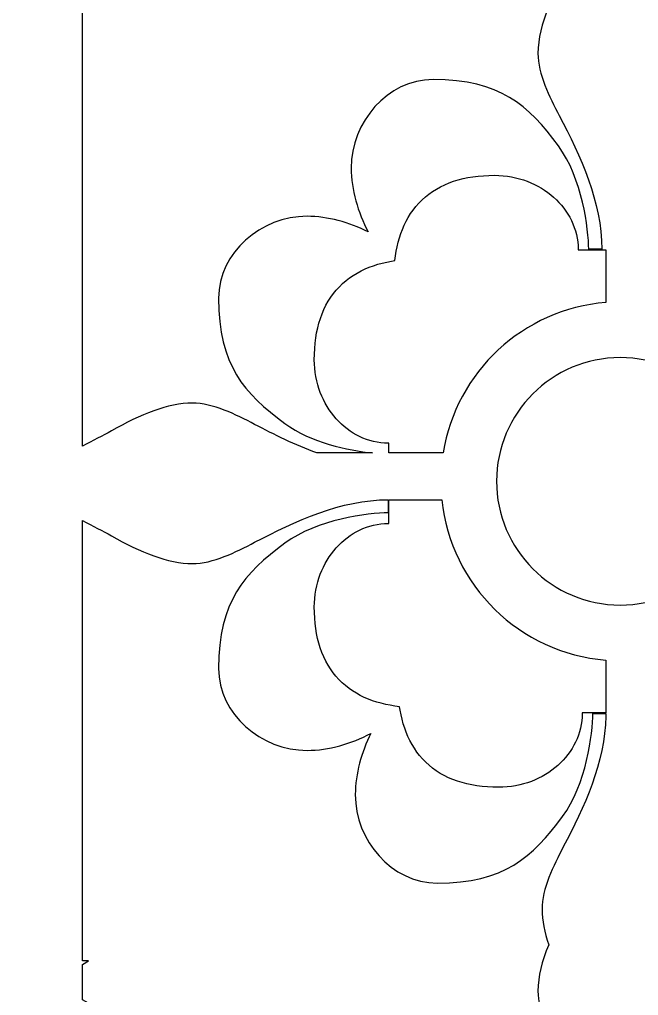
# Model space of a CAD drawing. Header units: centimetres. Extents: x 20.9 to 27, y -2.7 to 9.
# Drawn here: x 25.586 to 26.204, y 1.158 to 2.133 of the extents above; entities that cross this region are included whole.
import ezdxf

# ---------------------------------------------------------------- set-up
doc = ezdxf.new("R2010")
doc.units = ezdxf.units.CM
doc.header["$MEASUREMENT"] = 0
doc.layers.add('layer 1', color=7, linetype='Continuous')

msp = doc.modelspace()

# ---------------------------------------------------------------- linework, layer by layer
at = {"layer": 'layer 1', "color": 250}
for points, knots in [([(20.93631, -2.70131), (20.93631, -2.70131), (20.93631, 9.00077), (20.93631, 9.00077), (20.93631, 9.00077), (20.93631, 9.00077), (26.99977, 9.00077), (26.99977, 9.00077), (26.99977, 9.00077), (26.99977, 9.00077), (26.99977, -2.70131), (26.99977, -2.70131), (26.99977, -2.70131), (26.99977, -2.70131), (20.93631, -2.70131), (20.93631, -2.70131)], [0, 0, 0, 0, 0.2, 0.2, 0.2, 0.2, 0.4, 0.4, 0.4, 0.4, 0.6, 0.6, 0.6, 0.6, 1, 1, 1, 1]), ([(25.64847, 2.56874), (25.64847, 2.56874), (25.64847, 1.70647), (25.64847, 1.70647), (25.64847, 1.70647), (25.659, 1.71193), (25.66884, 1.71718), (25.67742, 1.72184), (25.67742, 1.72184), (25.70685, 1.73821), (25.73384, 1.74965), (25.75838, 1.74965), (25.75838, 1.74965), (25.77882, 1.74965), (25.80172, 1.73821), (25.82054, 1.72838), (25.82054, 1.72838), (25.83998, 1.71806), (25.86097, 1.70774), (25.88276, 1.69985), (25.88276, 1.69985), (25.88276, 1.69985), (25.93825, 1.69985), (25.93825, 1.69985), (25.93825, 1.69985), (25.91397, 1.70233), (25.87616, 1.71033), (25.85079, 1.72921), (25.85079, 1.72921), (25.8099, 1.75946), (25.78455, 1.78726), (25.78455, 1.85434), (25.78455, 1.85434), (25.78455, 1.90013), (25.82706, 1.93611), (25.87288, 1.93611), (25.87288, 1.93611), (25.8936, 1.93611), (25.915, 1.93008), (25.93395, 1.92052), (25.93395, 1.92052), (25.92359, 1.94013), (25.91697, 1.96258), (25.91697, 1.98429), (25.91697, 1.98429), (25.91697, 2.0301), (25.95294, 2.07261), (25.99874, 2.07261), (25.99874, 2.07261), (26.06582, 2.07261), (26.09361, 2.04727), (26.12387, 2.00637), (26.12387, 2.00637), (26.14759, 1.97449), (26.15413, 1.92296), (26.15413, 1.90333), (26.15413, 1.90333), (26.15413, 1.90333), (26.16722, 1.90333), (26.16722, 1.90333), (26.16722, 1.90333), (26.16722, 1.94995), (26.14595, 1.99656), (26.12469, 2.03663), (26.12469, 2.03663), (26.11487, 2.05544), (26.10343, 2.07834), (26.10343, 2.09879), (26.10343, 2.09879), (26.10343, 2.11335), (26.10746, 2.12878), (26.11415, 2.14506), (26.11415, 2.14506), (26.10994, 2.1574), (26.10752, 2.16922), (26.10752, 2.18051), (26.10752, 2.18051), (26.10752, 2.20096), (26.11896, 2.22386), (26.12878, 2.24267), (26.12878, 2.24267), (26.14962, 2.28193), (26.17043, 2.32745), (26.17127, 2.37312), (26.17127, 2.37312), (26.17127, 2.37312), (26.17127, 2.37598), (26.17127, 2.37598), (26.17127, 2.37598), (26.17127, 2.37598), (26.15822, 2.37598), (26.15822, 2.37598), (26.15822, 2.37598), (26.15822, 2.35634), (26.15168, 2.30481), (26.12796, 2.27293), (26.12796, 2.27293), (26.0977, 2.23203), (26.0699, 2.20669), (26.00283, 2.20669), (26.00283, 2.20669), (25.95703, 2.20669), (25.92106, 2.2492), (25.92106, 2.29501), (25.92106, 2.29501), (25.92106, 2.31574), (25.92709, 2.33713), (25.93665, 2.35609), (25.93665, 2.35609), (25.91704, 2.34573), (25.89459, 2.33911), (25.87288, 2.33911), (25.87288, 2.33911), (25.82706, 2.33911), (25.78455, 2.37508), (25.78455, 2.42088), (25.78455, 2.42088), (25.78455, 2.48796), (25.8099, 2.51575), (25.85079, 2.54601), (25.85079, 2.54601), (25.88268, 2.56973), (25.9342, 2.57627), (25.95384, 2.57627), (25.95384, 2.57627), (25.95384, 2.57627), (25.95384, 2.58936), (25.95384, 2.58936), (25.95384, 2.58936), (25.90721, 2.58936), (25.86061, 2.56809), (25.82054, 2.54682), (25.82054, 2.54682), (25.80172, 2.53701), (25.77882, 2.52556), (25.75838, 2.52556), (25.75838, 2.52556), (25.73384, 2.52556), (25.70685, 2.53701), (25.67742, 2.55337), (25.67742, 2.55337), (25.66884, 2.55803), (25.659, 2.56327), (25.64847, 2.56874)], [0, 0, 0, 0, 0.027027, 0.027027, 0.027027, 0.027027, 0.054054, 0.054054, 0.054054, 0.054054, 0.081081, 0.081081, 0.081081, 0.081081, 0.108108, 0.108108, 0.108108, 0.108108, 0.135135, 0.135135, 0.135135, 0.135135, 0.162162, 0.162162, 0.162162, 0.162162, 0.189189, 0.189189, 0.189189, 0.189189, 0.216216, 0.216216, 0.216216, 0.216216, 0.243243, 0.243243, 0.243243, 0.243243, 0.27027, 0.27027, 0.27027, 0.27027, 0.297297, 0.297297, 0.297297, 0.297297, 0.324324, 0.324324, 0.324324, 0.324324, 0.351351, 0.351351, 0.351351, 0.351351, 0.378378, 0.378378, 0.378378, 0.378378, 0.405405, 0.405405, 0.405405, 0.405405, 0.432432, 0.432432, 0.432432, 0.432432, 0.459459, 0.459459, 0.459459, 0.459459, 0.486486, 0.486486, 0.486486, 0.486486, 0.513514, 0.513514, 0.513514, 0.513514, 0.540541, 0.540541, 0.540541, 0.540541, 0.567568, 0.567568, 0.567568, 0.567568, 0.594595, 0.594595, 0.594595, 0.594595, 0.621622, 0.621622, 0.621622, 0.621622, 0.648649, 0.648649, 0.648649, 0.648649, 0.675676, 0.675676, 0.675676, 0.675676, 0.702703, 0.702703, 0.702703, 0.702703, 0.72973, 0.72973, 0.72973, 0.72973, 0.756757, 0.756757, 0.756757, 0.756757, 0.783784, 0.783784, 0.783784, 0.783784, 0.810811, 0.810811, 0.810811, 0.810811, 0.837838, 0.837838, 0.837838, 0.837838, 0.864865, 0.864865, 0.864865, 0.864865, 0.891892, 0.891892, 0.891892, 0.891892, 0.918919, 0.918919, 0.918919, 0.918919, 0.945946, 0.945946, 0.945946, 0.945946, 1, 1, 1, 1]), ([(25.95455, 1.69985), (25.95455, 1.69985), (26.0088, 1.69985), (26.0088, 1.69985), (26.0088, 1.69985), (26.02164, 1.78066), (26.08855, 1.84347), (26.17127, 1.85003), (26.17127, 1.85003), (26.17127, 1.85003), (26.17127, 1.90262), (26.17127, 1.90262), (26.17127, 1.90262), (26.17127, 1.90262), (26.14359, 1.90262), (26.14359, 1.90262), (26.14359, 1.90262), (26.14359, 1.90262), (26.14359, 1.90362), (26.14359, 1.90362), (26.14359, 1.90362), (26.14359, 1.90362), (26.14349, 1.90707), (26.14349, 1.90707), (26.14349, 1.90707), (26.14349, 1.90707), (26.14315, 1.91078), (26.14315, 1.91078), (26.14315, 1.91078), (26.14315, 1.91078), (26.1426, 1.91444), (26.1426, 1.91444), (26.1426, 1.91444), (26.1426, 1.91444), (26.14185, 1.91806), (26.14185, 1.91806), (26.14185, 1.91806), (26.14185, 1.91806), (26.14089, 1.92161), (26.14089, 1.92161), (26.14089, 1.92161), (26.14089, 1.92161), (26.13975, 1.9251), (26.13975, 1.9251), (26.13975, 1.9251), (26.13975, 1.9251), (26.13842, 1.92852), (26.13842, 1.92852), (26.13842, 1.92852), (26.13842, 1.92852), (26.13691, 1.93186), (26.13691, 1.93186), (26.13691, 1.93186), (26.13691, 1.93186), (26.13522, 1.93512), (26.13522, 1.93512), (26.13522, 1.93512), (26.13522, 1.93512), (26.13337, 1.93829), (26.13337, 1.93829), (26.13337, 1.93829), (26.13337, 1.93829), (26.13136, 1.94137), (26.13136, 1.94137), (26.13136, 1.94137), (26.13136, 1.94137), (26.1292, 1.94436), (26.1292, 1.94436), (26.1292, 1.94436), (26.1292, 1.94436), (26.12688, 1.94724), (26.12688, 1.94724), (26.12688, 1.94724), (26.12688, 1.94724), (26.12443, 1.95003), (26.12443, 1.95003), (26.12443, 1.95003), (26.12443, 1.95003), (26.12183, 1.9527), (26.12183, 1.9527), (26.12183, 1.9527), (26.12183, 1.9527), (26.11909, 1.95526), (26.11909, 1.95526), (26.11909, 1.95526), (26.11909, 1.95526), (26.11621, 1.95771), (26.11621, 1.95771), (26.11621, 1.95771), (26.11621, 1.95771), (26.11322, 1.96003), (26.11322, 1.96003), (26.11322, 1.96003), (26.11322, 1.96003), (26.1101, 1.96223), (26.1101, 1.96223), (26.1101, 1.96223), (26.1101, 1.96223), (26.10685, 1.9643), (26.10685, 1.9643), (26.10685, 1.9643), (26.10685, 1.9643), (26.10349, 1.96623), (26.10349, 1.96623), (26.10349, 1.96623), (26.10349, 1.96623), (26.10002, 1.96802), (26.10002, 1.96802), (26.10002, 1.96802), (26.10002, 1.96802), (26.09644, 1.96966), (26.09644, 1.96966), (26.09644, 1.96966), (26.09644, 1.96966), (26.09275, 1.97116), (26.09275, 1.97116), (26.09275, 1.97116), (26.09275, 1.97116), (26.08896, 1.9725), (26.08896, 1.9725), (26.08896, 1.9725), (26.08896, 1.9725), (26.08509, 1.97367), (26.08509, 1.97367), (26.08509, 1.97367), (26.08509, 1.97367), (26.08112, 1.97468), (26.08112, 1.97468), (26.08112, 1.97468), (26.08112, 1.97468), (26.07706, 1.97552), (26.07706, 1.97552), (26.07706, 1.97552), (26.07706, 1.97552), (26.07292, 1.97617), (26.07292, 1.97617), (26.07292, 1.97617), (26.07292, 1.97617), (26.06871, 1.97665), (26.06871, 1.97665), (26.06871, 1.97665), (26.06871, 1.97665), (26.06443, 1.97694), (26.06443, 1.97694), (26.06443, 1.97694), (26.06443, 1.97694), (26.06015, 1.97704), (26.06015, 1.97704), (26.06015, 1.97704), (26.06015, 1.97704), (26.05449, 1.97694), (26.05449, 1.97694), (26.05449, 1.97694), (26.05449, 1.97694), (26.04905, 1.97667), (26.04905, 1.97667), (26.04905, 1.97667), (26.04905, 1.97667), (26.04374, 1.97622), (26.04374, 1.97622), (26.04374, 1.97622), (26.04374, 1.97622), (26.03857, 1.97558), (26.03857, 1.97558), (26.03857, 1.97558), (26.03857, 1.97558), (26.03352, 1.97474), (26.03352, 1.97474), (26.03352, 1.97474), (26.03352, 1.97474), (26.02862, 1.97372), (26.02862, 1.97372), (26.02862, 1.97372), (26.02862, 1.97372), (26.02385, 1.9725), (26.02385, 1.9725), (26.02385, 1.9725), (26.02385, 1.9725), (26.01922, 1.97108), (26.01922, 1.97108), (26.01922, 1.97108), (26.01922, 1.97108), (26.01472, 1.96946), (26.01472, 1.96946), (26.01472, 1.96946), (26.01472, 1.96946), (26.01037, 1.96763), (26.01037, 1.96763), (26.01037, 1.96763), (26.01037, 1.96763), (26.00617, 1.9656), (26.00617, 1.9656), (26.00617, 1.9656), (26.00617, 1.9656), (26.00212, 1.96336), (26.00212, 1.96336), (26.00212, 1.96336), (26.00212, 1.96336), (25.99824, 1.96092), (25.99824, 1.96092), (25.99824, 1.96092), (25.99824, 1.96092), (25.99454, 1.95829), (25.99454, 1.95829), (25.99454, 1.95829), (25.99454, 1.95829), (25.99101, 1.95546), (25.99101, 1.95546), (25.99101, 1.95546), (25.99101, 1.95546), (25.98768, 1.95245), (25.98768, 1.95245), (25.98768, 1.95245), (25.98768, 1.95245), (25.98454, 1.94926), (25.98454, 1.94926), (25.98454, 1.94926), (25.98454, 1.94926), (25.98159, 1.94591), (25.98159, 1.94591), (25.98159, 1.94591), (25.98159, 1.94591), (25.97885, 1.94241), (25.97885, 1.94241), (25.97885, 1.94241), (25.97885, 1.94241), (25.97632, 1.93877), (25.97632, 1.93877), (25.97632, 1.93877), (25.97632, 1.93877), (25.97398, 1.935), (25.97398, 1.935), (25.97398, 1.935), (25.97398, 1.935), (25.97184, 1.93111), (25.97184, 1.93111), (25.97184, 1.93111), (25.97184, 1.93111), (25.9699, 1.92711), (25.9699, 1.92711), (25.9699, 1.92711), (25.9699, 1.92711), (25.96814, 1.92302), (25.96814, 1.92302), (25.96814, 1.92302), (25.96814, 1.92302), (25.96657, 1.91883), (25.96657, 1.91883), (25.96657, 1.91883), (25.96657, 1.91883), (25.96517, 1.91456), (25.96517, 1.91456), (25.96517, 1.91456), (25.96517, 1.91456), (25.96394, 1.9102), (25.96394, 1.9102), (25.96394, 1.9102), (25.96394, 1.9102), (25.96287, 1.90576), (25.96287, 1.90576), (25.96287, 1.90576), (25.96287, 1.90576), (25.96196, 1.90124), (25.96196, 1.90124), (25.96196, 1.90124), (25.96196, 1.90124), (25.9612, 1.89666), (25.9612, 1.89666), (25.9612, 1.89666), (25.9612, 1.89666), (25.96057, 1.89199), (25.96057, 1.89199), (25.96057, 1.89199), (25.96057, 1.89199), (25.96056, 1.89186), (25.96056, 1.89186), (25.96056, 1.89186), (25.96056, 1.89186), (25.95705, 1.8913), (25.95705, 1.8913), (25.95705, 1.8913), (25.95705, 1.8913), (25.95248, 1.89042), (25.95248, 1.89042), (25.95248, 1.89042), (25.95248, 1.89042), (25.94798, 1.88938), (25.94798, 1.88938), (25.94798, 1.88938), (25.94798, 1.88938), (25.94357, 1.88818), (25.94357, 1.88818), (25.94357, 1.88818), (25.94357, 1.88818), (25.93924, 1.88681), (25.93924, 1.88681), (25.93924, 1.88681), (25.93924, 1.88681), (25.935, 1.88526), (25.935, 1.88526), (25.935, 1.88526), (25.935, 1.88526), (25.93085, 1.88353), (25.93085, 1.88353), (25.93085, 1.88353), (25.93085, 1.88353), (25.9268, 1.8816), (25.9268, 1.8816), (25.9268, 1.8816), (25.9268, 1.8816), (25.92285, 1.87949), (25.92285, 1.87949), (25.92285, 1.87949), (25.92285, 1.87949), (25.91903, 1.87717), (25.91903, 1.87717), (25.91903, 1.87717), (25.91903, 1.87717), (25.91534, 1.87464), (25.91534, 1.87464), (25.91534, 1.87464), (25.91534, 1.87464), (25.91178, 1.87191), (25.91178, 1.87191), (25.91178, 1.87191), (25.91178, 1.87191), (25.90838, 1.86897), (25.90838, 1.86897), (25.90838, 1.86897), (25.90838, 1.86897), (25.90514, 1.86583), (25.90514, 1.86583), (25.90514, 1.86583), (25.90514, 1.86583), (25.90208, 1.8625), (25.90208, 1.8625), (25.90208, 1.8625), (25.90208, 1.8625), (25.89921, 1.85897), (25.89921, 1.85897), (25.89921, 1.85897), (25.89921, 1.85897), (25.89652, 1.85525), (25.89652, 1.85525), (25.89652, 1.85525), (25.89652, 1.85525), (25.89404, 1.85135), (25.89404, 1.85135), (25.89404, 1.85135), (25.89404, 1.85135), (25.89177, 1.84729), (25.89177, 1.84729), (25.89177, 1.84729), (25.89177, 1.84729), (25.8897, 1.84307), (25.8897, 1.84307), (25.8897, 1.84307), (25.8897, 1.84307), (25.88784, 1.83869), (25.88784, 1.83869), (25.88784, 1.83869), (25.88784, 1.83869), (25.88619, 1.83417), (25.88619, 1.83417), (25.88619, 1.83417), (25.88619, 1.83417), (25.88474, 1.82951), (25.88474, 1.82951), (25.88474, 1.82951), (25.88474, 1.82951), (25.8835, 1.8247), (25.8835, 1.8247), (25.8835, 1.8247), (25.8835, 1.8247), (25.88246, 1.81976), (25.88246, 1.81976), (25.88246, 1.81976), (25.88246, 1.81976), (25.88161, 1.81469), (25.88161, 1.81469), (25.88161, 1.81469), (25.88161, 1.81469), (25.88096, 1.80948), (25.88096, 1.80948), (25.88096, 1.80948), (25.88096, 1.80948), (25.8805, 1.80412), (25.8805, 1.80412), (25.8805, 1.80412), (25.8805, 1.80412), (25.88022, 1.79863), (25.88022, 1.79863), (25.88022, 1.79863), (25.88022, 1.79863), (25.88013, 1.79293), (25.88013, 1.79293), (25.88013, 1.79293), (25.88013, 1.79293), (25.88022, 1.78865), (25.88022, 1.78865), (25.88022, 1.78865), (25.88022, 1.78865), (25.88051, 1.78437), (25.88051, 1.78437), (25.88051, 1.78437), (25.88051, 1.78437), (25.88099, 1.78016), (25.88099, 1.78016), (25.88099, 1.78016), (25.88099, 1.78016), (25.88165, 1.77602), (25.88165, 1.77602), (25.88165, 1.77602), (25.88165, 1.77602), (25.88248, 1.77196), (25.88248, 1.77196), (25.88248, 1.77196), (25.88248, 1.77196), (25.88349, 1.76799), (25.88349, 1.76799), (25.88349, 1.76799), (25.88349, 1.76799), (25.88467, 1.76411), (25.88467, 1.76411), (25.88467, 1.76411), (25.88467, 1.76411), (25.88601, 1.76032), (25.88601, 1.76032), (25.88601, 1.76032), (25.88601, 1.76032), (25.8875, 1.75664), (25.8875, 1.75664), (25.8875, 1.75664), (25.8875, 1.75664), (25.88914, 1.75306), (25.88914, 1.75306), (25.88914, 1.75306), (25.88914, 1.75306), (25.89093, 1.74959), (25.89093, 1.74959), (25.89093, 1.74959), (25.89093, 1.74959), (25.89287, 1.74622), (25.89287, 1.74622), (25.89287, 1.74622), (25.89287, 1.74622), (25.89493, 1.74298), (25.89493, 1.74298), (25.89493, 1.74298), (25.89493, 1.74298), (25.89713, 1.73985), (25.89713, 1.73985), (25.89713, 1.73985), (25.89713, 1.73985), (25.89946, 1.73685), (25.89946, 1.73685), (25.89946, 1.73685), (25.89946, 1.73685), (25.9019, 1.73399), (25.9019, 1.73399), (25.9019, 1.73399), (25.9019, 1.73399), (25.90446, 1.73125), (25.90446, 1.73125), (25.90446, 1.73125), (25.90446, 1.73125), (25.90713, 1.72865), (25.90713, 1.72865), (25.90713, 1.72865), (25.90713, 1.72865), (25.90992, 1.72619), (25.90992, 1.72619), (25.90992, 1.72619), (25.90992, 1.72619), (25.9128, 1.72387), (25.9128, 1.72387), (25.9128, 1.72387), (25.9128, 1.72387), (25.91579, 1.72171), (25.91579, 1.72171), (25.91579, 1.72171), (25.91579, 1.72171), (25.91887, 1.7197), (25.91887, 1.7197), (25.91887, 1.7197), (25.91887, 1.7197), (25.92205, 1.71785), (25.92205, 1.71785), (25.92205, 1.71785), (25.92205, 1.71785), (25.9253, 1.71617), (25.9253, 1.71617), (25.9253, 1.71617), (25.9253, 1.71617), (25.92864, 1.71466), (25.92864, 1.71466), (25.92864, 1.71466), (25.92864, 1.71466), (25.93206, 1.71332), (25.93206, 1.71332), (25.93206, 1.71332), (25.93206, 1.71332), (25.93555, 1.71217), (25.93555, 1.71217), (25.93555, 1.71217), (25.93555, 1.71217), (25.93911, 1.71122), (25.93911, 1.71122), (25.93911, 1.71122), (25.93911, 1.71122), (25.94272, 1.71046), (25.94272, 1.71046), (25.94272, 1.71046), (25.94272, 1.71046), (25.94639, 1.70992), (25.94639, 1.70992), (25.94639, 1.70992), (25.94639, 1.70992), (25.9501, 1.70958), (25.9501, 1.70958), (25.9501, 1.70958), (25.9501, 1.70958), (25.95355, 1.70948), (25.95355, 1.70948), (25.95355, 1.70948), (25.95355, 1.70948), (25.95455, 1.70948), (25.95455, 1.70948), (25.95455, 1.70948), (25.95455, 1.70948), (25.95455, 1.69985), (25.95455, 1.69985)], [0, 0, 0, 0, 0.007463, 0.007463, 0.007463, 0.007463, 0.014925, 0.014925, 0.014925, 0.014925, 0.022388, 0.022388, 0.022388, 0.022388, 0.029851, 0.029851, 0.029851, 0.029851, 0.037313, 0.037313, 0.037313, 0.037313, 0.044776, 0.044776, 0.044776, 0.044776, 0.052239, 0.052239, 0.052239, 0.052239, 0.059701, 0.059701, 0.059701, 0.059701, 0.067164, 0.067164, 0.067164, 0.067164, 0.074627, 0.074627, 0.074627, 0.074627, 0.08209, 0.08209, 0.08209, 0.08209, 0.089552, 0.089552, 0.089552, 0.089552, 0.097015, 0.097015, 0.097015, 0.097015, 0.104478, 0.104478, 0.104478, 0.104478, 0.11194, 0.11194, 0.11194, 0.11194, 0.119403, 0.119403, 0.119403, 0.119403, 0.126866, 0.126866, 0.126866, 0.126866, 0.134328, 0.134328, 0.134328, 0.134328, 0.141791, 0.141791, 0.141791, 0.141791, 0.149254, 0.149254, 0.149254, 0.149254, 0.156716, 0.156716, 0.156716, 0.156716, 0.164179, 0.164179, 0.164179, 0.164179, 0.171642, 0.171642, 0.171642, 0.171642, 0.179104, 0.179104, 0.179104, 0.179104, 0.186567, 0.186567, 0.186567, 0.186567, 0.19403, 0.19403, 0.19403, 0.19403, 0.201493, 0.201493, 0.201493, 0.201493, 0.208955, 0.208955, 0.208955, 0.208955, 0.216418, 0.216418, 0.216418, 0.216418, 0.223881, 0.223881, 0.223881, 0.223881, 0.231343, 0.231343, 0.231343, 0.231343, 0.238806, 0.238806, 0.238806, 0.238806, 0.246269, 0.246269, 0.246269, 0.246269, 0.253731, 0.253731, 0.253731, 0.253731, 0.261194, 0.261194, 0.261194, 0.261194, 0.268657, 0.268657, 0.268657, 0.268657, 0.276119, 0.276119, 0.276119, 0.276119, 0.283582, 0.283582, 0.283582, 0.283582, 0.291045, 0.291045, 0.291045, 0.291045, 0.298507, 0.298507, 0.298507, 0.298507, 0.30597, 0.30597, 0.30597, 0.30597, 0.313433, 0.313433, 0.313433, 0.313433, 0.320896, 0.320896, 0.320896, 0.320896, 0.328358, 0.328358, 0.328358, 0.328358, 0.335821, 0.335821, 0.335821, 0.335821, 0.343284, 0.343284, 0.343284, 0.343284, 0.350746, 0.350746, 0.350746, 0.350746, 0.358209, 0.358209, 0.358209, 0.358209, 0.365672, 0.365672, 0.365672, 0.365672, 0.373134, 0.373134, 0.373134, 0.373134, 0.380597, 0.380597, 0.380597, 0.380597, 0.38806, 0.38806, 0.38806, 0.38806, 0.395522, 0.395522, 0.395522, 0.395522, 0.402985, 0.402985, 0.402985, 0.402985, 0.410448, 0.410448, 0.410448, 0.410448, 0.41791, 0.41791, 0.41791, 0.41791, 0.425373, 0.425373, 0.425373, 0.425373, 0.432836, 0.432836, 0.432836, 0.432836, 0.440299, 0.440299, 0.440299, 0.440299, 0.447761, 0.447761, 0.447761, 0.447761, 0.455224, 0.455224, 0.455224, 0.455224, 0.462687, 0.462687, 0.462687, 0.462687, 0.470149, 0.470149, 0.470149, 0.470149, 0.477612, 0.477612, 0.477612, 0.477612, 0.485075, 0.485075, 0.485075, 0.485075, 0.492537, 0.492537, 0.492537, 0.492537, 0.5, 0.5, 0.5, 0.5, 0.507463, 0.507463, 0.507463, 0.507463, 0.514925, 0.514925, 0.514925, 0.514925, 0.522388, 0.522388, 0.522388, 0.522388, 0.529851, 0.529851, 0.529851, 0.529851, 0.537313, 0.537313, 0.537313, 0.537313, 0.544776, 0.544776, 0.544776, 0.544776, 0.552239, 0.552239, 0.552239, 0.552239, 0.559701, 0.559701, 0.559701, 0.559701, 0.567164, 0.567164, 0.567164, 0.567164, 0.574627, 0.574627, 0.574627, 0.574627, 0.58209, 0.58209, 0.58209, 0.58209, 0.589552, 0.589552, 0.589552, 0.589552, 0.597015, 0.597015, 0.597015, 0.597015, 0.604478, 0.604478, 0.604478, 0.604478, 0.61194, 0.61194, 0.61194, 0.61194, 0.619403, 0.619403, 0.619403, 0.619403, 0.626866, 0.626866, 0.626866, 0.626866, 0.634328, 0.634328, 0.634328, 0.634328, 0.641791, 0.641791, 0.641791, 0.641791, 0.649254, 0.649254, 0.649254, 0.649254, 0.656716, 0.656716, 0.656716, 0.656716, 0.664179, 0.664179, 0.664179, 0.664179, 0.671642, 0.671642, 0.671642, 0.671642, 0.679104, 0.679104, 0.679104, 0.679104, 0.686567, 0.686567, 0.686567, 0.686567, 0.69403, 0.69403, 0.69403, 0.69403, 0.701493, 0.701493, 0.701493, 0.701493, 0.708955, 0.708955, 0.708955, 0.708955, 0.716418, 0.716418, 0.716418, 0.716418, 0.723881, 0.723881, 0.723881, 0.723881, 0.731343, 0.731343, 0.731343, 0.731343, 0.738806, 0.738806, 0.738806, 0.738806, 0.746269, 0.746269, 0.746269, 0.746269, 0.753731, 0.753731, 0.753731, 0.753731, 0.761194, 0.761194, 0.761194, 0.761194, 0.768657, 0.768657, 0.768657, 0.768657, 0.776119, 0.776119, 0.776119, 0.776119, 0.783582, 0.783582, 0.783582, 0.783582, 0.791045, 0.791045, 0.791045, 0.791045, 0.798507, 0.798507, 0.798507, 0.798507, 0.80597, 0.80597, 0.80597, 0.80597, 0.813433, 0.813433, 0.813433, 0.813433, 0.820896, 0.820896, 0.820896, 0.820896, 0.828358, 0.828358, 0.828358, 0.828358, 0.835821, 0.835821, 0.835821, 0.835821, 0.843284, 0.843284, 0.843284, 0.843284, 0.850746, 0.850746, 0.850746, 0.850746, 0.858209, 0.858209, 0.858209, 0.858209, 0.865672, 0.865672, 0.865672, 0.865672, 0.873134, 0.873134, 0.873134, 0.873134, 0.880597, 0.880597, 0.880597, 0.880597, 0.88806, 0.88806, 0.88806, 0.88806, 0.895522, 0.895522, 0.895522, 0.895522, 0.902985, 0.902985, 0.902985, 0.902985, 0.910448, 0.910448, 0.910448, 0.910448, 0.91791, 0.91791, 0.91791, 0.91791, 0.925373, 0.925373, 0.925373, 0.925373, 0.932836, 0.932836, 0.932836, 0.932836, 0.940299, 0.940299, 0.940299, 0.940299, 0.947761, 0.947761, 0.947761, 0.947761, 0.955224, 0.955224, 0.955224, 0.955224, 0.962687, 0.962687, 0.962687, 0.962687, 0.970149, 0.970149, 0.970149, 0.970149, 0.977612, 0.977612, 0.977612, 0.977612, 0.985075, 0.985075, 0.985075, 0.985075, 1, 1, 1, 1]), ([(26.06211, 1.67155), (26.06211, 1.73975), (26.11742, 1.79506), (26.18562, 1.79506), (26.18562, 1.79506), (26.25382, 1.79506), (26.30913, 1.73975), (26.30913, 1.67155), (26.30913, 1.67155), (26.30913, 1.60335), (26.25382, 1.54804), (26.18562, 1.54804), (26.18562, 1.54804), (26.11742, 1.54804), (26.06211, 1.60335), (26.06211, 1.67155)], [0, 0, 0, 0, 0.2, 0.2, 0.2, 0.2, 0.4, 0.4, 0.4, 0.4, 0.6, 0.6, 0.6, 0.6, 1, 1, 1, 1]), ([(25.64847, 1.63253), (25.64847, 1.63253), (25.64847, 1.19283), (25.64847, 1.19283), (25.64847, 1.19283), (25.64847, 1.19283), (25.65456, 1.19283), (25.65456, 1.19283), (25.65456, 1.19283), (25.65456, 1.19283), (25.64847, 1.18927), (25.64847, 1.18927), (25.64847, 1.18927), (25.64847, 1.18927), (25.64847, 1.15392), (25.64847, 1.15392), (25.64847, 1.15392), (25.64847, 1.15392), (25.65456, 1.15055), (25.65456, 1.15055), (25.65456, 1.15055), (25.65456, 1.15055), (25.64847, 1.15055), (25.64847, 1.15055), (25.64847, 1.15055), (25.64847, 1.15055), (25.64847, 0.77027), (25.64847, 0.77027), (25.64847, 0.77027), (25.659, 0.77573), (25.66884, 0.78098), (25.67742, 0.78564), (25.67742, 0.78564), (25.70685, 0.802), (25.73384, 0.81344), (25.75838, 0.81344), (25.75838, 0.81344), (25.77882, 0.81344), (25.80172, 0.802), (25.82054, 0.79218), (25.82054, 0.79218), (25.83998, 0.78185), (25.86097, 0.77153), (25.88276, 0.76365), (25.88276, 0.76365), (25.88276, 0.76365), (25.93825, 0.76365), (25.93825, 0.76365), (25.93825, 0.76365), (25.91397, 0.76613), (25.87616, 0.77413), (25.85079, 0.793), (25.85079, 0.793), (25.8099, 0.82326), (25.78455, 0.85106), (25.78455, 0.91813), (25.78455, 0.91813), (25.78455, 0.96393), (25.82706, 0.9999), (25.87288, 0.9999), (25.87288, 0.9999), (25.8936, 0.9999), (25.915, 0.99387), (25.93395, 0.98431), (25.93395, 0.98431), (25.92359, 1.00392), (25.91697, 1.02637), (25.91697, 1.04808), (25.91697, 1.04808), (25.91697, 1.09389), (25.95294, 1.13641), (25.99874, 1.13641), (25.99874, 1.13641), (26.06582, 1.13641), (26.09361, 1.11106), (26.12387, 1.07017), (26.12387, 1.07017), (26.14759, 1.03828), (26.15413, 0.98675), (26.15413, 0.96712), (26.15413, 0.96712), (26.15413, 0.96712), (26.16722, 0.96712), (26.16722, 0.96712), (26.16722, 0.96712), (26.16722, 1.01375), (26.14595, 1.06035), (26.12469, 1.10042), (26.12469, 1.10042), (26.11487, 1.11923), (26.10343, 1.14214), (26.10343, 1.16258), (26.10343, 1.16258), (26.10343, 1.17715), (26.10746, 1.19257), (26.11415, 1.20886), (26.11415, 1.20886), (26.10994, 1.22119), (26.10752, 1.23301), (26.10752, 1.24431), (26.10752, 1.24431), (26.10752, 1.26475), (26.11896, 1.28766), (26.12878, 1.30647), (26.12878, 1.30647), (26.14962, 1.34572), (26.17043, 1.39125), (26.17127, 1.43692), (26.17127, 1.43692), (26.17127, 1.43692), (26.17127, 1.43977), (26.17127, 1.43977), (26.17127, 1.43977), (26.17127, 1.43977), (26.15822, 1.43977), (26.15822, 1.43977), (26.15822, 1.43977), (26.15822, 1.42014), (26.15168, 1.36861), (26.12796, 1.33672), (26.12796, 1.33672), (26.0977, 1.29583), (26.0699, 1.27048), (26.00283, 1.27048), (26.00283, 1.27048), (25.95703, 1.27048), (25.92106, 1.313), (25.92106, 1.35881), (25.92106, 1.35881), (25.92106, 1.37953), (25.92709, 1.40093), (25.93665, 1.41988), (25.93665, 1.41988), (25.91704, 1.40952), (25.89459, 1.4029), (25.87288, 1.4029), (25.87288, 1.4029), (25.82706, 1.4029), (25.78455, 1.43888), (25.78455, 1.48467), (25.78455, 1.48467), (25.78455, 1.55175), (25.8099, 1.57954), (25.85079, 1.6098), (25.85079, 1.6098), (25.88268, 1.63352), (25.9342, 1.64007), (25.95384, 1.64007), (25.95384, 1.64007), (25.95384, 1.64007), (25.95384, 1.65315), (25.95384, 1.65315), (25.95384, 1.65315), (25.90721, 1.65315), (25.86061, 1.63188), (25.82054, 1.61062), (25.82054, 1.61062), (25.80172, 1.6008), (25.77882, 1.58936), (25.75838, 1.58936), (25.75838, 1.58936), (25.73384, 1.58936), (25.70685, 1.6008), (25.67742, 1.61717), (25.67742, 1.61717), (25.66884, 1.62182), (25.659, 1.62707), (25.64847, 1.63253)], [0, 0, 0, 0, 0.023256, 0.023256, 0.023256, 0.023256, 0.046512, 0.046512, 0.046512, 0.046512, 0.069767, 0.069767, 0.069767, 0.069767, 0.093023, 0.093023, 0.093023, 0.093023, 0.116279, 0.116279, 0.116279, 0.116279, 0.139535, 0.139535, 0.139535, 0.139535, 0.162791, 0.162791, 0.162791, 0.162791, 0.186047, 0.186047, 0.186047, 0.186047, 0.209302, 0.209302, 0.209302, 0.209302, 0.232558, 0.232558, 0.232558, 0.232558, 0.255814, 0.255814, 0.255814, 0.255814, 0.27907, 0.27907, 0.27907, 0.27907, 0.302326, 0.302326, 0.302326, 0.302326, 0.325581, 0.325581, 0.325581, 0.325581, 0.348837, 0.348837, 0.348837, 0.348837, 0.372093, 0.372093, 0.372093, 0.372093, 0.395349, 0.395349, 0.395349, 0.395349, 0.418605, 0.418605, 0.418605, 0.418605, 0.44186, 0.44186, 0.44186, 0.44186, 0.465116, 0.465116, 0.465116, 0.465116, 0.488372, 0.488372, 0.488372, 0.488372, 0.511628, 0.511628, 0.511628, 0.511628, 0.534884, 0.534884, 0.534884, 0.534884, 0.55814, 0.55814, 0.55814, 0.55814, 0.581395, 0.581395, 0.581395, 0.581395, 0.604651, 0.604651, 0.604651, 0.604651, 0.627907, 0.627907, 0.627907, 0.627907, 0.651163, 0.651163, 0.651163, 0.651163, 0.674419, 0.674419, 0.674419, 0.674419, 0.697674, 0.697674, 0.697674, 0.697674, 0.72093, 0.72093, 0.72093, 0.72093, 0.744186, 0.744186, 0.744186, 0.744186, 0.767442, 0.767442, 0.767442, 0.767442, 0.790698, 0.790698, 0.790698, 0.790698, 0.813953, 0.813953, 0.813953, 0.813953, 0.837209, 0.837209, 0.837209, 0.837209, 0.860465, 0.860465, 0.860465, 0.860465, 0.883721, 0.883721, 0.883721, 0.883721, 0.906977, 0.906977, 0.906977, 0.906977, 0.930233, 0.930233, 0.930233, 0.930233, 0.953488, 0.953488, 0.953488, 0.953488, 1, 1, 1, 1]), ([(26.00751, 1.65315), (26.00751, 1.65315), (25.95455, 1.65315), (25.95455, 1.65315), (25.95455, 1.65315), (25.95455, 1.65315), (25.95455, 1.62952), (25.95455, 1.62952), (25.95455, 1.62952), (25.95455, 1.62952), (25.95355, 1.62952), (25.95355, 1.62952), (25.95355, 1.62952), (25.95355, 1.62952), (25.95009, 1.62942), (25.95009, 1.62942), (25.95009, 1.62942), (25.95009, 1.62942), (25.94639, 1.62908), (25.94639, 1.62908), (25.94639, 1.62908), (25.94639, 1.62908), (25.94272, 1.62853), (25.94272, 1.62853), (25.94272, 1.62853), (25.94272, 1.62853), (25.93911, 1.62778), (25.93911, 1.62778), (25.93911, 1.62778), (25.93911, 1.62778), (25.93555, 1.62682), (25.93555, 1.62682), (25.93555, 1.62682), (25.93555, 1.62682), (25.93206, 1.62568), (25.93206, 1.62568), (25.93206, 1.62568), (25.93206, 1.62568), (25.92864, 1.62435), (25.92864, 1.62435), (25.92864, 1.62435), (25.92864, 1.62435), (25.9253, 1.62284), (25.9253, 1.62284), (25.9253, 1.62284), (25.9253, 1.62284), (25.92204, 1.62115), (25.92204, 1.62115), (25.92204, 1.62115), (25.92204, 1.62115), (25.91887, 1.6193), (25.91887, 1.6193), (25.91887, 1.6193), (25.91887, 1.6193), (25.91579, 1.6173), (25.91579, 1.6173), (25.91579, 1.6173), (25.91579, 1.6173), (25.91281, 1.61513), (25.91281, 1.61513), (25.91281, 1.61513), (25.91281, 1.61513), (25.90992, 1.61282), (25.90992, 1.61282), (25.90992, 1.61282), (25.90992, 1.61282), (25.90714, 1.61036), (25.90714, 1.61036), (25.90714, 1.61036), (25.90714, 1.61036), (25.90446, 1.60775), (25.90446, 1.60775), (25.90446, 1.60775), (25.90446, 1.60775), (25.9019, 1.60502), (25.9019, 1.60502), (25.9019, 1.60502), (25.9019, 1.60502), (25.89946, 1.60215), (25.89946, 1.60215), (25.89946, 1.60215), (25.89946, 1.60215), (25.89713, 1.59915), (25.89713, 1.59915), (25.89713, 1.59915), (25.89713, 1.59915), (25.89493, 1.59603), (25.89493, 1.59603), (25.89493, 1.59603), (25.89493, 1.59603), (25.89287, 1.59278), (25.89287, 1.59278), (25.89287, 1.59278), (25.89287, 1.59278), (25.89093, 1.58942), (25.89093, 1.58942), (25.89093, 1.58942), (25.89093, 1.58942), (25.88914, 1.58595), (25.88914, 1.58595), (25.88914, 1.58595), (25.88914, 1.58595), (25.8875, 1.58237), (25.8875, 1.58237), (25.8875, 1.58237), (25.8875, 1.58237), (25.88601, 1.57868), (25.88601, 1.57868), (25.88601, 1.57868), (25.88601, 1.57868), (25.88467, 1.5749), (25.88467, 1.5749), (25.88467, 1.5749), (25.88467, 1.5749), (25.88349, 1.57102), (25.88349, 1.57102), (25.88349, 1.57102), (25.88349, 1.57102), (25.88248, 1.56704), (25.88248, 1.56704), (25.88248, 1.56704), (25.88248, 1.56704), (25.88165, 1.56299), (25.88165, 1.56299), (25.88165, 1.56299), (25.88165, 1.56299), (25.88099, 1.55885), (25.88099, 1.55885), (25.88099, 1.55885), (25.88099, 1.55885), (25.88051, 1.55464), (25.88051, 1.55464), (25.88051, 1.55464), (25.88051, 1.55464), (25.88022, 1.55036), (25.88022, 1.55036), (25.88022, 1.55036), (25.88022, 1.55036), (25.88013, 1.54608), (25.88013, 1.54608), (25.88013, 1.54608), (25.88013, 1.54608), (25.88022, 1.54043), (25.88022, 1.54043), (25.88022, 1.54043), (25.88022, 1.54043), (25.88049, 1.53498), (25.88049, 1.53498), (25.88049, 1.53498), (25.88049, 1.53498), (25.88095, 1.52967), (25.88095, 1.52967), (25.88095, 1.52967), (25.88095, 1.52967), (25.88159, 1.5245), (25.88159, 1.5245), (25.88159, 1.5245), (25.88159, 1.5245), (25.88242, 1.51946), (25.88242, 1.51946), (25.88242, 1.51946), (25.88242, 1.51946), (25.88344, 1.51455), (25.88344, 1.51455), (25.88344, 1.51455), (25.88344, 1.51455), (25.88466, 1.50978), (25.88466, 1.50978), (25.88466, 1.50978), (25.88466, 1.50978), (25.88608, 1.50515), (25.88608, 1.50515), (25.88608, 1.50515), (25.88608, 1.50515), (25.8877, 1.50065), (25.8877, 1.50065), (25.8877, 1.50065), (25.8877, 1.50065), (25.88953, 1.4963), (25.88953, 1.4963), (25.88953, 1.4963), (25.88953, 1.4963), (25.89156, 1.4921), (25.89156, 1.4921), (25.89156, 1.4921), (25.89156, 1.4921), (25.8938, 1.48806), (25.8938, 1.48806), (25.8938, 1.48806), (25.8938, 1.48806), (25.89624, 1.48418), (25.89624, 1.48418), (25.89624, 1.48418), (25.89624, 1.48418), (25.89887, 1.48047), (25.89887, 1.48047), (25.89887, 1.48047), (25.89887, 1.48047), (25.9017, 1.47694), (25.9017, 1.47694), (25.9017, 1.47694), (25.9017, 1.47694), (25.90471, 1.47361), (25.90471, 1.47361), (25.90471, 1.47361), (25.90471, 1.47361), (25.9079, 1.47047), (25.9079, 1.47047), (25.9079, 1.47047), (25.9079, 1.47047), (25.91125, 1.46753), (25.91125, 1.46753), (25.91125, 1.46753), (25.91125, 1.46753), (25.91475, 1.46479), (25.91475, 1.46479), (25.91475, 1.46479), (25.91475, 1.46479), (25.91839, 1.46225), (25.91839, 1.46225), (25.91839, 1.46225), (25.91839, 1.46225), (25.92216, 1.45991), (25.92216, 1.45991), (25.92216, 1.45991), (25.92216, 1.45991), (25.92605, 1.45777), (25.92605, 1.45777), (25.92605, 1.45777), (25.92605, 1.45777), (25.93005, 1.45583), (25.93005, 1.45583), (25.93005, 1.45583), (25.93005, 1.45583), (25.93414, 1.45408), (25.93414, 1.45408), (25.93414, 1.45408), (25.93414, 1.45408), (25.93833, 1.4525), (25.93833, 1.4525), (25.93833, 1.4525), (25.93833, 1.4525), (25.94261, 1.4511), (25.94261, 1.4511), (25.94261, 1.4511), (25.94261, 1.4511), (25.94697, 1.44987), (25.94697, 1.44987), (25.94697, 1.44987), (25.94697, 1.44987), (25.9514, 1.44881), (25.9514, 1.44881), (25.9514, 1.44881), (25.9514, 1.44881), (25.95591, 1.44789), (25.95591, 1.44789), (25.95591, 1.44789), (25.95591, 1.44789), (25.9605, 1.44713), (25.9605, 1.44713), (25.9605, 1.44713), (25.9605, 1.44713), (25.96517, 1.44651), (25.96517, 1.44651), (25.96517, 1.44651), (25.96517, 1.44651), (25.9653, 1.44649), (25.9653, 1.44649), (25.9653, 1.44649), (25.9653, 1.44649), (25.96586, 1.44298), (25.96586, 1.44298), (25.96586, 1.44298), (25.96586, 1.44298), (25.96674, 1.43841), (25.96674, 1.43841), (25.96674, 1.43841), (25.96674, 1.43841), (25.96778, 1.43391), (25.96778, 1.43391), (25.96778, 1.43391), (25.96778, 1.43391), (25.96898, 1.4295), (25.96898, 1.4295), (25.96898, 1.4295), (25.96898, 1.4295), (25.97035, 1.42517), (25.97035, 1.42517), (25.97035, 1.42517), (25.97035, 1.42517), (25.9719, 1.42093), (25.9719, 1.42093), (25.9719, 1.42093), (25.9719, 1.42093), (25.97363, 1.41678), (25.97363, 1.41678), (25.97363, 1.41678), (25.97363, 1.41678), (25.97556, 1.41273), (25.97556, 1.41273), (25.97556, 1.41273), (25.97556, 1.41273), (25.97768, 1.40879), (25.97768, 1.40879), (25.97768, 1.40879), (25.97768, 1.40879), (25.98, 1.40496), (25.98, 1.40496), (25.98, 1.40496), (25.98, 1.40496), (25.98252, 1.40127), (25.98252, 1.40127), (25.98252, 1.40127), (25.98252, 1.40127), (25.98525, 1.39771), (25.98525, 1.39771), (25.98525, 1.39771), (25.98525, 1.39771), (25.98819, 1.39431), (25.98819, 1.39431), (25.98819, 1.39431), (25.98819, 1.39431), (25.99133, 1.39107), (25.99133, 1.39107), (25.99133, 1.39107), (25.99133, 1.39107), (25.99466, 1.38801), (25.99466, 1.38801), (25.99466, 1.38801), (25.99466, 1.38801), (25.9982, 1.38514), (25.9982, 1.38514), (25.9982, 1.38514), (25.9982, 1.38514), (26.00191, 1.38245), (26.00191, 1.38245), (26.00191, 1.38245), (26.00191, 1.38245), (26.00581, 1.37997), (26.00581, 1.37997), (26.00581, 1.37997), (26.00581, 1.37997), (26.00987, 1.3777), (26.00987, 1.3777), (26.00987, 1.3777), (26.00987, 1.3777), (26.01409, 1.37563), (26.01409, 1.37563), (26.01409, 1.37563), (26.01409, 1.37563), (26.01847, 1.37377), (26.01847, 1.37377), (26.01847, 1.37377), (26.01847, 1.37377), (26.02299, 1.37212), (26.02299, 1.37212), (26.02299, 1.37212), (26.02299, 1.37212), (26.02765, 1.37067), (26.02765, 1.37067), (26.02765, 1.37067), (26.02765, 1.37067), (26.03246, 1.36943), (26.03246, 1.36943), (26.03246, 1.36943), (26.03246, 1.36943), (26.0374, 1.36839), (26.0374, 1.36839), (26.0374, 1.36839), (26.0374, 1.36839), (26.04248, 1.36755), (26.04248, 1.36755), (26.04248, 1.36755), (26.04248, 1.36755), (26.04769, 1.36689), (26.04769, 1.36689), (26.04769, 1.36689), (26.04769, 1.36689), (26.05304, 1.36643), (26.05304, 1.36643), (26.05304, 1.36643), (26.05304, 1.36643), (26.05854, 1.36615), (26.05854, 1.36615), (26.05854, 1.36615), (26.05854, 1.36615), (26.06423, 1.36606), (26.06423, 1.36606), (26.06423, 1.36606), (26.06423, 1.36606), (26.06852, 1.36616), (26.06852, 1.36616), (26.06852, 1.36616), (26.06852, 1.36616), (26.0728, 1.36645), (26.0728, 1.36645), (26.0728, 1.36645), (26.0728, 1.36645), (26.07701, 1.36692), (26.07701, 1.36692), (26.07701, 1.36692), (26.07701, 1.36692), (26.08114, 1.36758), (26.08114, 1.36758), (26.08114, 1.36758), (26.08114, 1.36758), (26.0852, 1.36841), (26.0852, 1.36841), (26.0852, 1.36841), (26.0852, 1.36841), (26.08917, 1.36942), (26.08917, 1.36942), (26.08917, 1.36942), (26.08917, 1.36942), (26.09306, 1.3706), (26.09306, 1.3706), (26.09306, 1.3706), (26.09306, 1.3706), (26.09684, 1.37194), (26.09684, 1.37194), (26.09684, 1.37194), (26.09684, 1.37194), (26.10052, 1.37343), (26.10052, 1.37343), (26.10052, 1.37343), (26.10052, 1.37343), (26.10411, 1.37507), (26.10411, 1.37507), (26.10411, 1.37507), (26.10411, 1.37507), (26.10758, 1.37686), (26.10758, 1.37686), (26.10758, 1.37686), (26.10758, 1.37686), (26.11094, 1.3788), (26.11094, 1.3788), (26.11094, 1.3788), (26.11094, 1.3788), (26.11418, 1.38086), (26.11418, 1.38086), (26.11418, 1.38086), (26.11418, 1.38086), (26.11731, 1.38306), (26.11731, 1.38306), (26.11731, 1.38306), (26.11731, 1.38306), (26.12031, 1.38539), (26.12031, 1.38539), (26.12031, 1.38539), (26.12031, 1.38539), (26.12318, 1.38783), (26.12318, 1.38783), (26.12318, 1.38783), (26.12318, 1.38783), (26.12591, 1.39039), (26.12591, 1.39039), (26.12591, 1.39039), (26.12591, 1.39039), (26.12852, 1.39307), (26.12852, 1.39307), (26.12852, 1.39307), (26.12852, 1.39307), (26.13098, 1.39585), (26.13098, 1.39585), (26.13098, 1.39585), (26.13098, 1.39585), (26.13329, 1.39873), (26.13329, 1.39873), (26.13329, 1.39873), (26.13329, 1.39873), (26.13546, 1.40172), (26.13546, 1.40172), (26.13546, 1.40172), (26.13546, 1.40172), (26.13747, 1.4048), (26.13747, 1.4048), (26.13747, 1.4048), (26.13747, 1.4048), (26.13932, 1.40797), (26.13932, 1.40797), (26.13932, 1.40797), (26.13932, 1.40797), (26.141, 1.41123), (26.141, 1.41123), (26.141, 1.41123), (26.141, 1.41123), (26.14251, 1.41457), (26.14251, 1.41457), (26.14251, 1.41457), (26.14251, 1.41457), (26.14384, 1.41799), (26.14384, 1.41799), (26.14384, 1.41799), (26.14384, 1.41799), (26.14499, 1.42148), (26.14499, 1.42148), (26.14499, 1.42148), (26.14499, 1.42148), (26.14595, 1.42504), (26.14595, 1.42504), (26.14595, 1.42504), (26.14595, 1.42504), (26.1467, 1.42865), (26.1467, 1.42865), (26.1467, 1.42865), (26.1467, 1.42865), (26.14725, 1.43232), (26.14725, 1.43232), (26.14725, 1.43232), (26.14725, 1.43232), (26.14758, 1.43602), (26.14758, 1.43602), (26.14758, 1.43602), (26.14758, 1.43602), (26.14769, 1.43948), (26.14769, 1.43948), (26.14769, 1.43948), (26.14769, 1.43948), (26.14769, 1.44048), (26.14769, 1.44048), (26.14769, 1.44048), (26.14769, 1.44048), (26.17127, 1.44048), (26.17127, 1.44048), (26.17127, 1.44048), (26.17127, 1.44048), (26.17127, 1.49307), (26.17127, 1.49307), (26.17127, 1.49307), (26.0852, 1.4999), (26.01624, 1.56762), (26.00751, 1.65315)], [0, 0, 0, 0, 0.007463, 0.007463, 0.007463, 0.007463, 0.014925, 0.014925, 0.014925, 0.014925, 0.022388, 0.022388, 0.022388, 0.022388, 0.029851, 0.029851, 0.029851, 0.029851, 0.037313, 0.037313, 0.037313, 0.037313, 0.044776, 0.044776, 0.044776, 0.044776, 0.052239, 0.052239, 0.052239, 0.052239, 0.059701, 0.059701, 0.059701, 0.059701, 0.067164, 0.067164, 0.067164, 0.067164, 0.074627, 0.074627, 0.074627, 0.074627, 0.08209, 0.08209, 0.08209, 0.08209, 0.089552, 0.089552, 0.089552, 0.089552, 0.097015, 0.097015, 0.097015, 0.097015, 0.104478, 0.104478, 0.104478, 0.104478, 0.11194, 0.11194, 0.11194, 0.11194, 0.119403, 0.119403, 0.119403, 0.119403, 0.126866, 0.126866, 0.126866, 0.126866, 0.134328, 0.134328, 0.134328, 0.134328, 0.141791, 0.141791, 0.141791, 0.141791, 0.149254, 0.149254, 0.149254, 0.149254, 0.156716, 0.156716, 0.156716, 0.156716, 0.164179, 0.164179, 0.164179, 0.164179, 0.171642, 0.171642, 0.171642, 0.171642, 0.179104, 0.179104, 0.179104, 0.179104, 0.186567, 0.186567, 0.186567, 0.186567, 0.19403, 0.19403, 0.19403, 0.19403, 0.201493, 0.201493, 0.201493, 0.201493, 0.208955, 0.208955, 0.208955, 0.208955, 0.216418, 0.216418, 0.216418, 0.216418, 0.223881, 0.223881, 0.223881, 0.223881, 0.231343, 0.231343, 0.231343, 0.231343, 0.238806, 0.238806, 0.238806, 0.238806, 0.246269, 0.246269, 0.246269, 0.246269, 0.253731, 0.253731, 0.253731, 0.253731, 0.261194, 0.261194, 0.261194, 0.261194, 0.268657, 0.268657, 0.268657, 0.268657, 0.276119, 0.276119, 0.276119, 0.276119, 0.283582, 0.283582, 0.283582, 0.283582, 0.291045, 0.291045, 0.291045, 0.291045, 0.298507, 0.298507, 0.298507, 0.298507, 0.30597, 0.30597, 0.30597, 0.30597, 0.313433, 0.313433, 0.313433, 0.313433, 0.320896, 0.320896, 0.320896, 0.320896, 0.328358, 0.328358, 0.328358, 0.328358, 0.335821, 0.335821, 0.335821, 0.335821, 0.343284, 0.343284, 0.343284, 0.343284, 0.350746, 0.350746, 0.350746, 0.350746, 0.358209, 0.358209, 0.358209, 0.358209, 0.365672, 0.365672, 0.365672, 0.365672, 0.373134, 0.373134, 0.373134, 0.373134, 0.380597, 0.380597, 0.380597, 0.380597, 0.38806, 0.38806, 0.38806, 0.38806, 0.395522, 0.395522, 0.395522, 0.395522, 0.402985, 0.402985, 0.402985, 0.402985, 0.410448, 0.410448, 0.410448, 0.410448, 0.41791, 0.41791, 0.41791, 0.41791, 0.425373, 0.425373, 0.425373, 0.425373, 0.432836, 0.432836, 0.432836, 0.432836, 0.440299, 0.440299, 0.440299, 0.440299, 0.447761, 0.447761, 0.447761, 0.447761, 0.455224, 0.455224, 0.455224, 0.455224, 0.462687, 0.462687, 0.462687, 0.462687, 0.470149, 0.470149, 0.470149, 0.470149, 0.477612, 0.477612, 0.477612, 0.477612, 0.485075, 0.485075, 0.485075, 0.485075, 0.492537, 0.492537, 0.492537, 0.492537, 0.5, 0.5, 0.5, 0.5, 0.507463, 0.507463, 0.507463, 0.507463, 0.514925, 0.514925, 0.514925, 0.514925, 0.522388, 0.522388, 0.522388, 0.522388, 0.529851, 0.529851, 0.529851, 0.529851, 0.537313, 0.537313, 0.537313, 0.537313, 0.544776, 0.544776, 0.544776, 0.544776, 0.552239, 0.552239, 0.552239, 0.552239, 0.559701, 0.559701, 0.559701, 0.559701, 0.567164, 0.567164, 0.567164, 0.567164, 0.574627, 0.574627, 0.574627, 0.574627, 0.58209, 0.58209, 0.58209, 0.58209, 0.589552, 0.589552, 0.589552, 0.589552, 0.597015, 0.597015, 0.597015, 0.597015, 0.604478, 0.604478, 0.604478, 0.604478, 0.61194, 0.61194, 0.61194, 0.61194, 0.619403, 0.619403, 0.619403, 0.619403, 0.626866, 0.626866, 0.626866, 0.626866, 0.634328, 0.634328, 0.634328, 0.634328, 0.641791, 0.641791, 0.641791, 0.641791, 0.649254, 0.649254, 0.649254, 0.649254, 0.656716, 0.656716, 0.656716, 0.656716, 0.664179, 0.664179, 0.664179, 0.664179, 0.671642, 0.671642, 0.671642, 0.671642, 0.679104, 0.679104, 0.679104, 0.679104, 0.686567, 0.686567, 0.686567, 0.686567, 0.69403, 0.69403, 0.69403, 0.69403, 0.701493, 0.701493, 0.701493, 0.701493, 0.708955, 0.708955, 0.708955, 0.708955, 0.716418, 0.716418, 0.716418, 0.716418, 0.723881, 0.723881, 0.723881, 0.723881, 0.731343, 0.731343, 0.731343, 0.731343, 0.738806, 0.738806, 0.738806, 0.738806, 0.746269, 0.746269, 0.746269, 0.746269, 0.753731, 0.753731, 0.753731, 0.753731, 0.761194, 0.761194, 0.761194, 0.761194, 0.768657, 0.768657, 0.768657, 0.768657, 0.776119, 0.776119, 0.776119, 0.776119, 0.783582, 0.783582, 0.783582, 0.783582, 0.791045, 0.791045, 0.791045, 0.791045, 0.798507, 0.798507, 0.798507, 0.798507, 0.80597, 0.80597, 0.80597, 0.80597, 0.813433, 0.813433, 0.813433, 0.813433, 0.820896, 0.820896, 0.820896, 0.820896, 0.828358, 0.828358, 0.828358, 0.828358, 0.835821, 0.835821, 0.835821, 0.835821, 0.843284, 0.843284, 0.843284, 0.843284, 0.850746, 0.850746, 0.850746, 0.850746, 0.858209, 0.858209, 0.858209, 0.858209, 0.865672, 0.865672, 0.865672, 0.865672, 0.873134, 0.873134, 0.873134, 0.873134, 0.880597, 0.880597, 0.880597, 0.880597, 0.88806, 0.88806, 0.88806, 0.88806, 0.895522, 0.895522, 0.895522, 0.895522, 0.902985, 0.902985, 0.902985, 0.902985, 0.910448, 0.910448, 0.910448, 0.910448, 0.91791, 0.91791, 0.91791, 0.91791, 0.925373, 0.925373, 0.925373, 0.925373, 0.932836, 0.932836, 0.932836, 0.932836, 0.940299, 0.940299, 0.940299, 0.940299, 0.947761, 0.947761, 0.947761, 0.947761, 0.955224, 0.955224, 0.955224, 0.955224, 0.962687, 0.962687, 0.962687, 0.962687, 0.970149, 0.970149, 0.970149, 0.970149, 0.977612, 0.977612, 0.977612, 0.977612, 0.985075, 0.985075, 0.985075, 0.985075, 1, 1, 1, 1])]:
    msp.add_open_spline(points, degree=3, knots=knots, dxfattribs=at)

doc.saveas('drawing.dxf')
